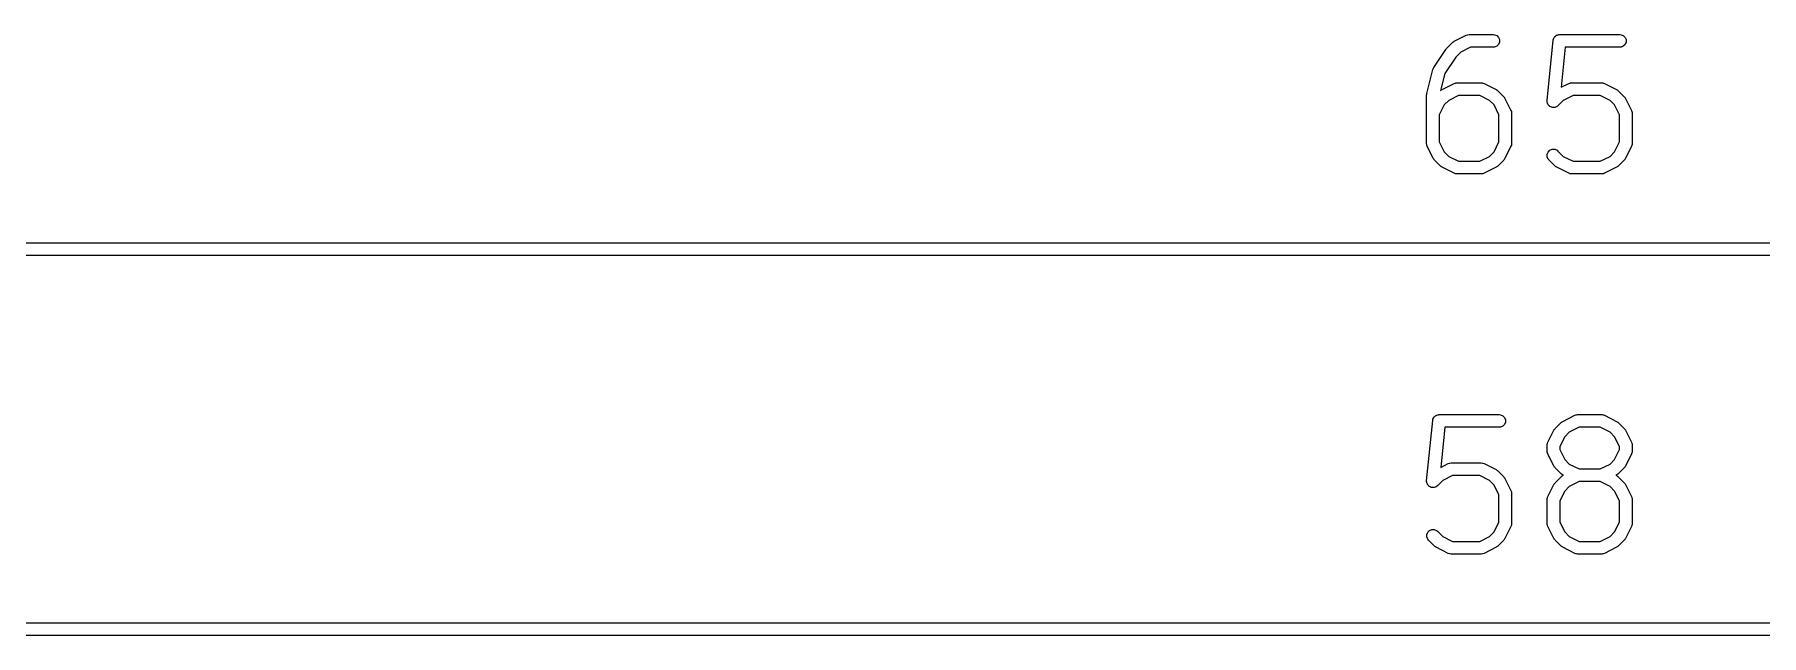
# Model space of a CAD drawing. Header units: inches. Extents: x 1.65 to 4.85, y -4.53 to -1.63.
# Drawn here: x 2.39 to 3.196, y -1.912 to -1.632 of the extents above; entities that cross this region are included whole.
import ezdxf

# ---------------------------------------------------------------- set-up
doc = ezdxf.new("R2010")
doc.units = ezdxf.units.IN
doc.header["$MEASUREMENT"] = 0
doc.layers.add('BLACK', color=250, linetype='CONTINUOUS')

msp = doc.modelspace()

# ---------------------------------------------------------------- linework, layer by layer
at = {"layer": 'BLACK', "linetype": 'CONTINUOUS'}
for p, q in [((3.05242, -1.63561), (3.05267, -1.63545)), ((3.05267, -1.63545), (3.0583, -1.63264)), ((3.0583, -1.63264), (3.05884, -1.63243)), ((3.05884, -1.63243), (3.05894, -1.63243)), ((3.05894, -1.63243), (3.05904, -1.63238)), ((3.05904, -1.63238), (3.05962, -1.63233)), ((3.05962, -1.63233), (3.07087, -1.63233)), ((3.07087, -1.63233), (3.07144, -1.63238)), ((3.07144, -1.63238), (3.07251, -1.63283)), ((3.07251, -1.63283), (3.07332, -1.63364)), ((3.07332, -1.63364), (3.07376, -1.6347)), ((3.07376, -1.6347), (3.07376, -1.63586)), ((3.09605, -1.66311), (3.09886, -1.63499)), ((3.09886, -1.63499), (3.0989, -1.63478)), ((3.0989, -1.6347), (3.09893, -1.63464)), ((3.0989, -1.63478), (3.0989, -1.6347)), ((3.09893, -1.63464), (3.09898, -1.63442)), ((3.09898, -1.63442), (3.09918, -1.63404)), ((3.09918, -1.63404), (3.09934, -1.63364)), ((3.09934, -1.63364), (3.09945, -1.63353)), ((3.09945, -1.63353), (3.09952, -1.6334)), ((3.09952, -1.6334), (3.09985, -1.63313)), ((3.09985, -1.63313), (3.10016, -1.63283)), ((3.10016, -1.63283), (3.1003, -1.63277)), ((3.1003, -1.63277), (3.10041, -1.63267)), ((3.10041, -1.63267), (3.10082, -1.63255)), ((3.10082, -1.63255), (3.10122, -1.63238)), ((3.10122, -1.63238), (3.10144, -1.63236)), ((3.10144, -1.63236), (3.10151, -1.63234)), ((3.10151, -1.63234), (3.10159, -1.63235)), ((3.10159, -1.63235), (3.1018, -1.63233)), ((3.1018, -1.63233), (3.12992, -1.63233)), ((3.12992, -1.63233), (3.1305, -1.63238)), ((3.1305, -1.63238), (3.13156, -1.63283)), ((3.13156, -1.63283), (3.13238, -1.63364)), ((3.13238, -1.63364), (3.13282, -1.6347)), ((3.13282, -1.6347), (3.13282, -1.63586)), ((3.0431, -1.6477), (3.04872, -1.63927)), ((3.05348, -1.64279), (3.0483, -1.65055)), ((3.04872, -1.63927), (3.04873, -1.63927)), ((3.04873, -1.63926), (3.0489, -1.63905)), ((3.04873, -1.63927), (3.04873, -1.63926)), ((3.0489, -1.63905), (3.04909, -1.63882)), ((3.04909, -1.63882), (3.05191, -1.636)), ((3.04909, -1.63882), (3.04909, -1.63882)), ((3.04909, -1.63882), (3.04909, -1.63882)), ((3.05191, -1.636), (3.05213, -1.63582)), ((3.05213, -1.63582), (3.05218, -1.63576)), ((3.05218, -1.63576), (3.05227, -1.6357)), ((3.05227, -1.6357), (3.05235, -1.63564)), ((3.05235, -1.63564), (3.05242, -1.63561)), ((3.05574, -1.64052), (3.05348, -1.64279)), ((3.06031, -1.63823), (3.05574, -1.64052)), ((3.07087, -1.63823), (3.06031, -1.63823)), ((3.07144, -1.63818), (3.07087, -1.63823)), ((3.07251, -1.63774), (3.07144, -1.63818)), ((3.07332, -1.63692), (3.07251, -1.63774)), ((3.07376, -1.63586), (3.07332, -1.63692)), ((3.10447, -1.63823), (3.10261, -1.65689)), ((3.12992, -1.63823), (3.10447, -1.63823)), ((3.1305, -1.63818), (3.12992, -1.63823)), ((3.13156, -1.63774), (3.1305, -1.63818)), ((3.13238, -1.63692), (3.13156, -1.63774)), ((3.13282, -1.63586), (3.13238, -1.63692)), ((3.03988, -1.65987), (3.04269, -1.64863)), ((3.04269, -1.64863), (3.04281, -1.64829)), ((3.04281, -1.64829), (3.04283, -1.64821)), ((3.04283, -1.64821), (3.04286, -1.64815)), ((3.04286, -1.64815), (3.04289, -1.64808)), ((3.04289, -1.64808), (3.04293, -1.64802)), ((3.04293, -1.64802), (3.0431, -1.6477)), ((3.0483, -1.65055), (3.04632, -1.65847)), ((3.04632, -1.65847), (3.04651, -1.65832)), ((3.04651, -1.65832), (3.04656, -1.65826)), ((3.04656, -1.65826), (3.04665, -1.6582)), ((3.04665, -1.6582), (3.04673, -1.65813)), ((3.04673, -1.65813), (3.0468, -1.6581)), ((3.0468, -1.6581), (3.04705, -1.65795)), ((3.04705, -1.65795), (3.05267, -1.65514)), ((3.05267, -1.65514), (3.05321, -1.65493)), ((3.05321, -1.65493), (3.05332, -1.65492)), ((3.05332, -1.65492), (3.05342, -1.65488)), ((3.05342, -1.65488), (3.05399, -1.65483)), ((3.05399, -1.65483), (3.06524, -1.65483)), ((3.06524, -1.65483), (3.06582, -1.65488)), ((3.06582, -1.65488), (3.06592, -1.65492)), ((3.06592, -1.65492), (3.06602, -1.65493)), ((3.06602, -1.65493), (3.06656, -1.65514)), ((3.06656, -1.65514), (3.07219, -1.65795)), ((3.07219, -1.65795), (3.07243, -1.6581)), ((3.07243, -1.6581), (3.07251, -1.65813)), ((3.07251, -1.65813), (3.07259, -1.6582)), ((3.07259, -1.6582), (3.07268, -1.65826)), ((3.07268, -1.65826), (3.07273, -1.65832)), ((3.07273, -1.65832), (3.07295, -1.6585)), ((3.07295, -1.6585), (3.07577, -1.66131)), ((3.10261, -1.65689), (3.1061, -1.65514)), ((3.1061, -1.65514), (3.10664, -1.65493)), ((3.10664, -1.65493), (3.10675, -1.65492)), ((3.10675, -1.65492), (3.10685, -1.65488)), ((3.10685, -1.65488), (3.10742, -1.65483)), ((3.10742, -1.65483), (3.12148, -1.65483)), ((3.12148, -1.65483), (3.12206, -1.65488)), ((3.12206, -1.65488), (3.12216, -1.65492)), ((3.12216, -1.65492), (3.12226, -1.65493)), ((3.12226, -1.65493), (3.12281, -1.65514)), ((3.12281, -1.65514), (3.12843, -1.65795)), ((3.12843, -1.65795), (3.12868, -1.6581)), ((3.12868, -1.6581), (3.12875, -1.65813)), ((3.12875, -1.65813), (3.12883, -1.6582)), ((3.12883, -1.6582), (3.12892, -1.65826)), ((3.12892, -1.65826), (3.12897, -1.65832)), ((3.12897, -1.65832), (3.1292, -1.6585)), ((3.1292, -1.6585), (3.13201, -1.66131)), ((3.03979, -1.66059), (3.0398, -1.66049)), ((3.03979, -1.68309), (3.03979, -1.66059)), ((3.0398, -1.66045), (3.03983, -1.66023)), ((3.0398, -1.66049), (3.0398, -1.66045)), ((3.03983, -1.66023), (3.03985, -1.66001)), ((3.03985, -1.66001), (3.03987, -1.65997)), ((3.03987, -1.65997), (3.03988, -1.65987)), ((3.04798, -1.66515), (3.0457, -1.66972)), ((3.05012, -1.66302), (3.04798, -1.66515)), ((3.05469, -1.66073), (3.05012, -1.66302)), ((3.06454, -1.66073), (3.05469, -1.66073)), ((3.06912, -1.66302), (3.06454, -1.66073)), ((3.07125, -1.66515), (3.06912, -1.66302)), ((3.07354, -1.66972), (3.07125, -1.66515)), ((3.07577, -1.66131), (3.07595, -1.66154)), ((3.07595, -1.66154), (3.07601, -1.66159)), ((3.07601, -1.66159), (3.07607, -1.66168)), ((3.07607, -1.66168), (3.07613, -1.66176)), ((3.07613, -1.66176), (3.07616, -1.66183)), ((3.07616, -1.66183), (3.07632, -1.66208)), ((3.07632, -1.66208), (3.07913, -1.66771)), ((3.07913, -1.66771), (3.07934, -1.66825)), ((3.09605, -1.66369), (3.09605, -1.66311)), ((3.09609, -1.66383), (3.09605, -1.66369)), ((3.09609, -1.66398), (3.09609, -1.66383)), ((3.09626, -1.66438), (3.09609, -1.66398)), ((3.09638, -1.66479), (3.09626, -1.66438)), ((3.09648, -1.66491), (3.09638, -1.66479)), ((3.09653, -1.66504), (3.09648, -1.66491)), ((3.09684, -1.66535), (3.09653, -1.66504)), ((3.09711, -1.66568), (3.09684, -1.66535)), ((3.09724, -1.66575), (3.09711, -1.66568)), ((3.09735, -1.66586), (3.09724, -1.66575)), ((3.09775, -1.66602), (3.09735, -1.66586)), ((3.09813, -1.66623), (3.09775, -1.66602)), ((3.09827, -1.66624), (3.09813, -1.66623)), ((3.09841, -1.6663), (3.09827, -1.66624)), ((3.09884, -1.6663), (3.09841, -1.6663)), ((3.09927, -1.66634), (3.09884, -1.6663)), ((3.09942, -1.6663), (3.09927, -1.66634)), ((3.09956, -1.6663), (3.09942, -1.6663)), ((3.09996, -1.66613), (3.09956, -1.6663)), ((3.10038, -1.66601), (3.09996, -1.66613)), ((3.10049, -1.66591), (3.10038, -1.66601)), ((3.10063, -1.66586), (3.10049, -1.66591)), ((3.10108, -1.66549), (3.10063, -1.66586)), ((3.10355, -1.66302), (3.10108, -1.66549)), ((3.10812, -1.66073), (3.10355, -1.66302)), ((3.12079, -1.66073), (3.10812, -1.66073)), ((3.12536, -1.66302), (3.12079, -1.66073)), ((3.12749, -1.66515), (3.12536, -1.66302)), ((3.12978, -1.66972), (3.12749, -1.66515)), ((3.13201, -1.66131), (3.13219, -1.66154)), ((3.13219, -1.66154), (3.13225, -1.66159)), ((3.13225, -1.66159), (3.13231, -1.66168)), ((3.13231, -1.66168), (3.13238, -1.66176)), ((3.13238, -1.66176), (3.13241, -1.66183)), ((3.13241, -1.66183), (3.13256, -1.66208)), ((3.13256, -1.66208), (3.13537, -1.66771)), ((3.13537, -1.66771), (3.13558, -1.66825)), ((3.0457, -1.66972), (3.0457, -1.68239)), ((3.07354, -1.68239), (3.07354, -1.66972)), ((3.07934, -1.66825), (3.07935, -1.66835)), ((3.07935, -1.66835), (3.07939, -1.66845)), ((3.07939, -1.66845), (3.07944, -1.66903)), ((3.07944, -1.66903), (3.07944, -1.68309)), ((3.12978, -1.68239), (3.12978, -1.66972)), ((3.13558, -1.66825), (3.13559, -1.66835)), ((3.13559, -1.66835), (3.13563, -1.66845)), ((3.13563, -1.66845), (3.13569, -1.66903)), ((3.13569, -1.66903), (3.13569, -1.68309)), ((3.03985, -1.68366), (3.03979, -1.68309)), ((3.03989, -1.68376), (3.03985, -1.68366)), ((3.0399, -1.68387), (3.03989, -1.68376)), ((3.0401, -1.68441), (3.0399, -1.68387)), ((3.0457, -1.68239), (3.04798, -1.68696)), ((3.07125, -1.68696), (3.07354, -1.68239)), ((3.07934, -1.68387), (3.07913, -1.68441)), ((3.07935, -1.68376), (3.07934, -1.68387)), ((3.07939, -1.68366), (3.07935, -1.68376)), ((3.07944, -1.68309), (3.07939, -1.68366)), ((3.12749, -1.68696), (3.12978, -1.68239)), ((3.13558, -1.68387), (3.13537, -1.68441)), ((3.13559, -1.68376), (3.13558, -1.68387)), ((3.13563, -1.68366), (3.13559, -1.68376)), ((3.13569, -1.68309), (3.13563, -1.68366)), ((3.04292, -1.69003), (3.0401, -1.68441)), ((3.04307, -1.69028), (3.04292, -1.69003)), ((3.0431, -1.69035), (3.04307, -1.69028)), ((3.04317, -1.69043), (3.0431, -1.69035)), ((3.04322, -1.69052), (3.04317, -1.69043)), ((3.04328, -1.69057), (3.04322, -1.69052)), ((3.04347, -1.6908), (3.04328, -1.69057)), ((3.04628, -1.69361), (3.04347, -1.6908)), ((3.04798, -1.68696), (3.05012, -1.6891)), ((3.05012, -1.6891), (3.05469, -1.69138)), ((3.05469, -1.69138), (3.06454, -1.69138)), ((3.06454, -1.69138), (3.06912, -1.6891)), ((3.06912, -1.6891), (3.07125, -1.68696)), ((3.07577, -1.6908), (3.07295, -1.69361)), ((3.07595, -1.69057), (3.07577, -1.6908)), ((3.07601, -1.69052), (3.07595, -1.69057)), ((3.07607, -1.69043), (3.07601, -1.69052)), ((3.07613, -1.69035), (3.07607, -1.69043)), ((3.07616, -1.69028), (3.07613, -1.69035)), ((3.07632, -1.69003), (3.07616, -1.69028)), ((3.07913, -1.68441), (3.07632, -1.69003)), ((3.09609, -1.68814), (3.09653, -1.68707)), ((3.09609, -1.68929), (3.09609, -1.68814)), ((3.09653, -1.69035), (3.09609, -1.68929)), ((3.09653, -1.68707), (3.09735, -1.68626)), ((3.0969, -1.6908), (3.09653, -1.69035)), ((3.09971, -1.69361), (3.0969, -1.6908)), ((3.09735, -1.68626), (3.09841, -1.68582)), ((3.09841, -1.68582), (3.09956, -1.68582)), ((3.09956, -1.68582), (3.10063, -1.68626)), ((3.10063, -1.68626), (3.10108, -1.68662)), ((3.10108, -1.68662), (3.10355, -1.6891)), ((3.10355, -1.6891), (3.10812, -1.69138)), ((3.10812, -1.69138), (3.12079, -1.69138)), ((3.12079, -1.69138), (3.12536, -1.6891)), ((3.12536, -1.6891), (3.12749, -1.68696)), ((3.13201, -1.6908), (3.1292, -1.69361)), ((3.13219, -1.69057), (3.13201, -1.6908)), ((3.13225, -1.69052), (3.13219, -1.69057)), ((3.13231, -1.69043), (3.13225, -1.69052)), ((3.13238, -1.69035), (3.13231, -1.69043)), ((3.13241, -1.69028), (3.13238, -1.69035)), ((3.13256, -1.69003), (3.13241, -1.69028)), ((3.13537, -1.68441), (3.13256, -1.69003)), ((3.04651, -1.6938), (3.04628, -1.69361)), ((3.04656, -1.69386), (3.04651, -1.6938)), ((3.04665, -1.69391), (3.04656, -1.69386)), ((3.04673, -1.69398), (3.04665, -1.69391)), ((3.0468, -1.69401), (3.04673, -1.69398)), ((3.04705, -1.69416), (3.0468, -1.69401)), ((3.05267, -1.69698), (3.04705, -1.69416)), ((3.05321, -1.69718), (3.05267, -1.69698)), ((3.05332, -1.69719), (3.05321, -1.69718)), ((3.05342, -1.69723), (3.05332, -1.69719)), ((3.05399, -1.69729), (3.05342, -1.69723)), ((3.06524, -1.69729), (3.05399, -1.69729)), ((3.06582, -1.69723), (3.06524, -1.69729)), ((3.06592, -1.69719), (3.06582, -1.69723)), ((3.06602, -1.69718), (3.06592, -1.69719)), ((3.06656, -1.69698), (3.06602, -1.69718)), ((3.07219, -1.69416), (3.06656, -1.69698)), ((3.07243, -1.69401), (3.07219, -1.69416)), ((3.07251, -1.69398), (3.07243, -1.69401)), ((3.07259, -1.69391), (3.07251, -1.69398)), ((3.07268, -1.69386), (3.07259, -1.69391)), ((3.07273, -1.6938), (3.07268, -1.69386)), ((3.07295, -1.69361), (3.07273, -1.6938)), ((3.09994, -1.6938), (3.09971, -1.69361)), ((3.09999, -1.69386), (3.09994, -1.6938)), ((3.10008, -1.69391), (3.09999, -1.69386)), ((3.10016, -1.69398), (3.10008, -1.69391)), ((3.10023, -1.69401), (3.10016, -1.69398)), ((3.10048, -1.69416), (3.10023, -1.69401)), ((3.1061, -1.69698), (3.10048, -1.69416)), ((3.10664, -1.69718), (3.1061, -1.69698)), ((3.10675, -1.69719), (3.10664, -1.69718)), ((3.10685, -1.69723), (3.10675, -1.69719)), ((3.10742, -1.69729), (3.10685, -1.69723)), ((3.12148, -1.69729), (3.10742, -1.69729)), ((3.12206, -1.69723), (3.12148, -1.69729)), ((3.12216, -1.69719), (3.12206, -1.69723)), ((3.12226, -1.69718), (3.12216, -1.69719)), ((3.12281, -1.69698), (3.12226, -1.69718)), ((3.12843, -1.69416), (3.12281, -1.69698)), ((3.12868, -1.69401), (3.12843, -1.69416)), ((3.12875, -1.69398), (3.12868, -1.69401)), ((3.12883, -1.69391), (3.12875, -1.69398)), ((3.12892, -1.69386), (3.12883, -1.69391)), ((3.12897, -1.6938), (3.12892, -1.69386)), ((3.1292, -1.69361), (3.12897, -1.6938)), ((1.92152, -1.72933), (4.45644, -1.72933)), ((4.45644, -1.73524), (1.92152, -1.73524)), ((3.03981, -1.84027), (3.04262, -1.81215)), ((3.04262, -1.81215), (3.04266, -1.81194)), ((3.04266, -1.81187), (3.04269, -1.8118)), ((3.04266, -1.81194), (3.04266, -1.81187)), ((3.04269, -1.8118), (3.04273, -1.81158)), ((3.04273, -1.81158), (3.04294, -1.8112)), ((3.04294, -1.8112), (3.0431, -1.81081)), ((3.0431, -1.81081), (3.04321, -1.8107)), ((3.04321, -1.8107), (3.04328, -1.81057)), ((3.04328, -1.81057), (3.04361, -1.8103)), ((3.04361, -1.8103), (3.04392, -1.80999)), ((3.04392, -1.80999), (3.04405, -1.80993)), ((3.04405, -1.80993), (3.04417, -1.80984)), ((3.04417, -1.80984), (3.04458, -1.80972)), ((3.04458, -1.80972), (3.04498, -1.80955)), ((3.04498, -1.80955), (3.0452, -1.80953)), ((3.0452, -1.80953), (3.04527, -1.80951)), ((3.04527, -1.80951), (3.04534, -1.80951)), ((3.04534, -1.80951), (3.04556, -1.80949)), ((3.04556, -1.80949), (3.07368, -1.80949)), ((3.07368, -1.80949), (3.07425, -1.80955)), ((3.07425, -1.80955), (3.07532, -1.80999)), ((3.07532, -1.80999), (3.07613, -1.81081)), ((3.07613, -1.81081), (3.07657, -1.81187)), ((3.07657, -1.81187), (3.07657, -1.81302)), ((3.10297, -1.8128), (3.10304, -1.81277)), ((3.10304, -1.81277), (3.10329, -1.81262)), ((3.10329, -1.81262), (3.10892, -1.8098)), ((3.10892, -1.8098), (3.10946, -1.8096)), ((3.10946, -1.8096), (3.10956, -1.80959)), ((3.10956, -1.80959), (3.10966, -1.80955)), ((3.10966, -1.80955), (3.11024, -1.80949)), ((3.11024, -1.80949), (3.12148, -1.80949)), ((3.12148, -1.80949), (3.12206, -1.80955)), ((3.12206, -1.80955), (3.12216, -1.80959)), ((3.12216, -1.80959), (3.12226, -1.8096)), ((3.12226, -1.8096), (3.12281, -1.8098)), ((3.12281, -1.8098), (3.12843, -1.81262)), ((3.12843, -1.81262), (3.12868, -1.81277)), ((3.12868, -1.81277), (3.12875, -1.8128)), ((3.04823, -1.8154), (3.04636, -1.83405)), ((3.07368, -1.8154), (3.04823, -1.8154)), ((3.07425, -1.81534), (3.07368, -1.8154)), ((3.07532, -1.8149), (3.07425, -1.81534)), ((3.07613, -1.81409), (3.07532, -1.8149)), ((3.07657, -1.81302), (3.07613, -1.81409)), ((3.09635, -1.82237), (3.09916, -1.81675)), ((3.09916, -1.81675), (3.09931, -1.8165)), ((3.09931, -1.8165), (3.09934, -1.81643)), ((3.09934, -1.81643), (3.09941, -1.81635)), ((3.09941, -1.81635), (3.09947, -1.81626)), ((3.09947, -1.81626), (3.09953, -1.81621)), ((3.09953, -1.81621), (3.09971, -1.81598)), ((3.09971, -1.81598), (3.10252, -1.81317)), ((3.10423, -1.81982), (3.10194, -1.82439)), ((3.10252, -1.81317), (3.10275, -1.81298)), ((3.10275, -1.81298), (3.1028, -1.81293)), ((3.1028, -1.81293), (3.10289, -1.81287)), ((3.10289, -1.81287), (3.10297, -1.8128)), ((3.10636, -1.81768), (3.10423, -1.81982)), ((3.11093, -1.8154), (3.10636, -1.81768)), ((3.12079, -1.8154), (3.11093, -1.8154)), ((3.12536, -1.81768), (3.12079, -1.8154)), ((3.12749, -1.81982), (3.12536, -1.81768)), ((3.12978, -1.82439), (3.12749, -1.81982)), ((3.12875, -1.8128), (3.12883, -1.81287)), ((3.12883, -1.81287), (3.12892, -1.81293)), ((3.12892, -1.81293), (3.12897, -1.81298)), ((3.12897, -1.81298), (3.1292, -1.81317)), ((3.1292, -1.81317), (3.13201, -1.81598)), ((3.13201, -1.81598), (3.13219, -1.81621)), ((3.13219, -1.81621), (3.13225, -1.81626)), ((3.13225, -1.81626), (3.13231, -1.81635)), ((3.13231, -1.81635), (3.13238, -1.81643)), ((3.13238, -1.81643), (3.13241, -1.8165)), ((3.13241, -1.8165), (3.13256, -1.81675)), ((3.13256, -1.81675), (3.13537, -1.82237)), ((3.09603, -1.82369), (3.09609, -1.82312)), ((3.09603, -1.82651), (3.09603, -1.82369)), ((3.09609, -1.82708), (3.09603, -1.82651)), ((3.09609, -1.82312), (3.09613, -1.82302)), ((3.09613, -1.82718), (3.09609, -1.82708)), ((3.09613, -1.82302), (3.09614, -1.82291)), ((3.09614, -1.82729), (3.09613, -1.82718)), ((3.09614, -1.82291), (3.09635, -1.82237)), ((3.09635, -1.82783), (3.09614, -1.82729)), ((3.09916, -1.83345), (3.09635, -1.82783)), ((3.10194, -1.82439), (3.10194, -1.82581)), ((3.10194, -1.82581), (3.10423, -1.83038)), ((3.12749, -1.83038), (3.12978, -1.82581)), ((3.12978, -1.82581), (3.12978, -1.82439)), ((3.13537, -1.82783), (3.13256, -1.83345)), ((3.13537, -1.82237), (3.13558, -1.82291)), ((3.13558, -1.82729), (3.13537, -1.82783)), ((3.13558, -1.82291), (3.13559, -1.82302)), ((3.13559, -1.82718), (3.13558, -1.82729)), ((3.13559, -1.82302), (3.13563, -1.82312)), ((3.13563, -1.82708), (3.13559, -1.82718)), ((3.13563, -1.82312), (3.13569, -1.82369)), ((3.13569, -1.82651), (3.13563, -1.82708)), ((3.13569, -1.82369), (3.13569, -1.82651)), ((3.04636, -1.83405), (3.04986, -1.8323)), ((3.04986, -1.8323), (3.0504, -1.8321)), ((3.0504, -1.8321), (3.05051, -1.83209)), ((3.05051, -1.83209), (3.05061, -1.83205)), ((3.05061, -1.83205), (3.05118, -1.83199)), ((3.05118, -1.83199), (3.06524, -1.83199)), ((3.06524, -1.83199), (3.06582, -1.83205)), ((3.06582, -1.83205), (3.06592, -1.83209)), ((3.06592, -1.83209), (3.06602, -1.8321)), ((3.06602, -1.8321), (3.06656, -1.8323)), ((3.06656, -1.8323), (3.07219, -1.83511)), ((3.07219, -1.83511), (3.07243, -1.83527)), ((3.07243, -1.83527), (3.07251, -1.8353)), ((3.07251, -1.8353), (3.07259, -1.83537)), ((3.07259, -1.83537), (3.07268, -1.83542)), ((3.07268, -1.83542), (3.07273, -1.83548)), ((3.07273, -1.83548), (3.07295, -1.83567)), ((3.07295, -1.83567), (3.07577, -1.83848)), ((3.09931, -1.8337), (3.09916, -1.83345)), ((3.09934, -1.83377), (3.09931, -1.8337)), ((3.09941, -1.83385), (3.09934, -1.83377)), ((3.09947, -1.83394), (3.09941, -1.83385)), ((3.09953, -1.83399), (3.09947, -1.83394)), ((3.09971, -1.83422), (3.09953, -1.83399)), ((3.10252, -1.83703), (3.09971, -1.83422)), ((3.10423, -1.83038), (3.10636, -1.83252)), ((3.10636, -1.83252), (3.11093, -1.8348)), ((3.11093, -1.8348), (3.12079, -1.8348)), ((3.12079, -1.8348), (3.12536, -1.83252)), ((3.12536, -1.83252), (3.12749, -1.83038)), ((3.13201, -1.83422), (3.1292, -1.83703)), ((3.13219, -1.83399), (3.13201, -1.83422)), ((3.13225, -1.83394), (3.13219, -1.83399)), ((3.13231, -1.83385), (3.13225, -1.83394)), ((3.13238, -1.83377), (3.13231, -1.83385)), ((3.13241, -1.8337), (3.13238, -1.83377)), ((3.13256, -1.83345), (3.13241, -1.8337)), ((3.03981, -1.84085), (3.03981, -1.84027)), ((3.03985, -1.84099), (3.03981, -1.84085)), ((3.03985, -1.84114), (3.03985, -1.84099)), ((3.04001, -1.84154), (3.03985, -1.84114)), ((3.04014, -1.84196), (3.04001, -1.84154)), ((3.04023, -1.84207), (3.04014, -1.84196)), ((3.04029, -1.84221), (3.04023, -1.84207)), ((3.04059, -1.84251), (3.04029, -1.84221)), ((3.04087, -1.84285), (3.04059, -1.84251)), ((3.041, -1.84292), (3.04087, -1.84285)), ((3.0411, -1.84302), (3.041, -1.84292)), ((3.0415, -1.84319), (3.0411, -1.84302)), ((3.04188, -1.84339), (3.0415, -1.84319)), ((3.04203, -1.84341), (3.04188, -1.84339)), ((3.04217, -1.84346), (3.04203, -1.84341)), ((3.0426, -1.84346), (3.04217, -1.84346)), ((3.04303, -1.84351), (3.0426, -1.84346)), ((3.04317, -1.84346), (3.04303, -1.84351)), ((3.04332, -1.84346), (3.04317, -1.84346)), ((3.04372, -1.8433), (3.04332, -1.84346)), ((3.04413, -1.84317), (3.04372, -1.8433)), ((3.04425, -1.84308), (3.04413, -1.84317)), ((3.04439, -1.84302), (3.04425, -1.84308)), ((3.04483, -1.84266), (3.04439, -1.84302)), ((3.04731, -1.84018), (3.04483, -1.84266)), ((3.05188, -1.8379), (3.04731, -1.84018)), ((3.06454, -1.8379), (3.05188, -1.8379)), ((3.06912, -1.84018), (3.06454, -1.8379)), ((3.07125, -1.84232), (3.06912, -1.84018)), ((3.07354, -1.84689), (3.07125, -1.84232)), ((3.07577, -1.83848), (3.07595, -1.83871)), ((3.07595, -1.83871), (3.07601, -1.83876)), ((3.07601, -1.83876), (3.07607, -1.83885)), ((3.07607, -1.83885), (3.07613, -1.83893)), ((3.07613, -1.83893), (3.07616, -1.839)), ((3.07616, -1.839), (3.07632, -1.83925)), ((3.07632, -1.83925), (3.07913, -1.84487)), ((3.07913, -1.84487), (3.07934, -1.84541)), ((3.09635, -1.84768), (3.09916, -1.84206)), ((3.09916, -1.84206), (3.09931, -1.84181)), ((3.09931, -1.84181), (3.09934, -1.84174)), ((3.09934, -1.84174), (3.09941, -1.84166)), ((3.09941, -1.84166), (3.09947, -1.84157)), ((3.09947, -1.84157), (3.09953, -1.84152)), ((3.09953, -1.84152), (3.09971, -1.84129)), ((3.09971, -1.84129), (3.10252, -1.83848)), ((3.10275, -1.83722), (3.10252, -1.83703)), ((3.10252, -1.83848), (3.10275, -1.83829)), ((3.1028, -1.83728), (3.10275, -1.83722)), ((3.10275, -1.83829), (3.1028, -1.83823)), ((3.10289, -1.83733), (3.1028, -1.83728)), ((3.1028, -1.83823), (3.10289, -1.83818)), ((3.10297, -1.8374), (3.10289, -1.83733)), ((3.10289, -1.83818), (3.10297, -1.83811)), ((3.10304, -1.83743), (3.10297, -1.8374)), ((3.10297, -1.83811), (3.10304, -1.83808)), ((3.10329, -1.83758), (3.10304, -1.83743)), ((3.10304, -1.83808), (3.10329, -1.83793)), ((3.10363, -1.83776), (3.10329, -1.83758)), ((3.10329, -1.83793), (3.10363, -1.83776)), ((3.10636, -1.84299), (3.10423, -1.84513)), ((3.11093, -1.84071), (3.10636, -1.84299)), ((3.12079, -1.84071), (3.11093, -1.84071)), ((3.12536, -1.84299), (3.12079, -1.84071)), ((3.12749, -1.84513), (3.12536, -1.84299)), ((3.12843, -1.83758), (3.12809, -1.83776)), ((3.12809, -1.83776), (3.12843, -1.83793)), ((3.12868, -1.83743), (3.12843, -1.83758)), ((3.12843, -1.83793), (3.12868, -1.83808)), ((3.12875, -1.8374), (3.12868, -1.83743)), ((3.12868, -1.83808), (3.12875, -1.83811)), ((3.12883, -1.83733), (3.12875, -1.8374)), ((3.12875, -1.83811), (3.12883, -1.83818)), ((3.12892, -1.83728), (3.12883, -1.83733)), ((3.12883, -1.83818), (3.12892, -1.83823)), ((3.12897, -1.83722), (3.12892, -1.83728)), ((3.12892, -1.83823), (3.12897, -1.83829)), ((3.1292, -1.83703), (3.12897, -1.83722)), ((3.12897, -1.83829), (3.1292, -1.83848)), ((3.1292, -1.83848), (3.13201, -1.84129)), ((3.13201, -1.84129), (3.13219, -1.84152)), ((3.13219, -1.84152), (3.13225, -1.84157)), ((3.13225, -1.84157), (3.13231, -1.84166)), ((3.13231, -1.84166), (3.13238, -1.84174)), ((3.13238, -1.84174), (3.13241, -1.84181)), ((3.13241, -1.84181), (3.13256, -1.84206)), ((3.13256, -1.84206), (3.13537, -1.84768)), ((3.07354, -1.85956), (3.07354, -1.84689)), ((3.07934, -1.84541), (3.07935, -1.84552)), ((3.07935, -1.84552), (3.07939, -1.84562)), ((3.07939, -1.84562), (3.07944, -1.84619)), ((3.07944, -1.84619), (3.07944, -1.86025)), ((3.09603, -1.849), (3.09609, -1.84843)), ((3.09603, -1.86025), (3.09603, -1.849)), ((3.09609, -1.84843), (3.09613, -1.84833)), ((3.09613, -1.84833), (3.09614, -1.84822)), ((3.09614, -1.84822), (3.09635, -1.84768)), ((3.10423, -1.84513), (3.10194, -1.8497)), ((3.10194, -1.8497), (3.10194, -1.85956)), ((3.12978, -1.8497), (3.12749, -1.84513)), ((3.12978, -1.85956), (3.12978, -1.8497)), ((3.13537, -1.84768), (3.13558, -1.84822)), ((3.13558, -1.84822), (3.13559, -1.84833)), ((3.13559, -1.84833), (3.13563, -1.84843)), ((3.13563, -1.84843), (3.13569, -1.849)), ((3.13569, -1.849), (3.13569, -1.86025)), ((3.07125, -1.86413), (3.07354, -1.85956)), ((3.07934, -1.86103), (3.07913, -1.86157)), ((3.07935, -1.86093), (3.07934, -1.86103)), ((3.07939, -1.86083), (3.07935, -1.86093)), ((3.07944, -1.86025), (3.07939, -1.86083)), ((3.09609, -1.86083), (3.09603, -1.86025)), ((3.09613, -1.86093), (3.09609, -1.86083)), ((3.09614, -1.86103), (3.09613, -1.86093)), ((3.09635, -1.86157), (3.09614, -1.86103)), ((3.10194, -1.85956), (3.10423, -1.86413)), ((3.12749, -1.86413), (3.12978, -1.85956)), ((3.13558, -1.86103), (3.13537, -1.86157)), ((3.13559, -1.86093), (3.13558, -1.86103)), ((3.13563, -1.86083), (3.13559, -1.86093)), ((3.13569, -1.86025), (3.13563, -1.86083)), ((3.03985, -1.8653), (3.04029, -1.86424)), ((3.03985, -1.86645), (3.03985, -1.8653)), ((3.04029, -1.86752), (3.03985, -1.86645)), ((3.04029, -1.86424), (3.0411, -1.86342)), ((3.04066, -1.86796), (3.04029, -1.86752)), ((3.04347, -1.87078), (3.04066, -1.86796)), ((3.0411, -1.86342), (3.04217, -1.86298)), ((3.04217, -1.86298), (3.04332, -1.86298)), ((3.04332, -1.86298), (3.04439, -1.86342)), ((3.04439, -1.86342), (3.04483, -1.86379)), ((3.04483, -1.86379), (3.04731, -1.86626)), ((3.04731, -1.86626), (3.05188, -1.86855)), ((3.05188, -1.86855), (3.06454, -1.86855)), ((3.06454, -1.86855), (3.06912, -1.86626)), ((3.06912, -1.86626), (3.07125, -1.86413)), ((3.07577, -1.86796), (3.07295, -1.87078)), ((3.07595, -1.86774), (3.07577, -1.86796)), ((3.07601, -1.86769), (3.07595, -1.86774)), ((3.07607, -1.8676), (3.07601, -1.86769)), ((3.07613, -1.86752), (3.07607, -1.8676)), ((3.07616, -1.86745), (3.07613, -1.86752)), ((3.07632, -1.8672), (3.07616, -1.86745)), ((3.07913, -1.86157), (3.07632, -1.8672)), ((3.09916, -1.8672), (3.09635, -1.86157)), ((3.09931, -1.86745), (3.09916, -1.8672)), ((3.09934, -1.86752), (3.09931, -1.86745)), ((3.09941, -1.8676), (3.09934, -1.86752)), ((3.09947, -1.86769), (3.09941, -1.8676)), ((3.09953, -1.86774), (3.09947, -1.86769)), ((3.09971, -1.86796), (3.09953, -1.86774)), ((3.10252, -1.87078), (3.09971, -1.86796)), ((3.10423, -1.86413), (3.10636, -1.86626)), ((3.10636, -1.86626), (3.11093, -1.86855)), ((3.11093, -1.86855), (3.12079, -1.86855)), ((3.12079, -1.86855), (3.12536, -1.86626)), ((3.12536, -1.86626), (3.12749, -1.86413)), ((3.13201, -1.86796), (3.1292, -1.87078)), ((3.13219, -1.86774), (3.13201, -1.86796)), ((3.13225, -1.86769), (3.13219, -1.86774)), ((3.13231, -1.8676), (3.13225, -1.86769)), ((3.13238, -1.86752), (3.13231, -1.8676)), ((3.13241, -1.86745), (3.13238, -1.86752)), ((3.13256, -1.8672), (3.13241, -1.86745)), ((3.13537, -1.86157), (3.13256, -1.8672)), ((3.0437, -1.87096), (3.04347, -1.87078)), ((3.04375, -1.87102), (3.0437, -1.87096)), ((3.04384, -1.87108), (3.04375, -1.87102)), ((3.04392, -1.87114), (3.04384, -1.87108)), ((3.04399, -1.87117), (3.04392, -1.87114)), ((3.04424, -1.87133), (3.04399, -1.87117)), ((3.04986, -1.87414), (3.04424, -1.87133)), ((3.0504, -1.87435), (3.04986, -1.87414)), ((3.05051, -1.87436), (3.0504, -1.87435)), ((3.05061, -1.8744), (3.05051, -1.87436)), ((3.05118, -1.87445), (3.05061, -1.8744)), ((3.06524, -1.87445), (3.05118, -1.87445)), ((3.06582, -1.8744), (3.06524, -1.87445)), ((3.06592, -1.87436), (3.06582, -1.8744)), ((3.06602, -1.87435), (3.06592, -1.87436)), ((3.06656, -1.87414), (3.06602, -1.87435)), ((3.07219, -1.87133), (3.06656, -1.87414)), ((3.07243, -1.87117), (3.07219, -1.87133)), ((3.07251, -1.87114), (3.07243, -1.87117)), ((3.07259, -1.87108), (3.07251, -1.87114)), ((3.07268, -1.87102), (3.07259, -1.87108)), ((3.07273, -1.87096), (3.07268, -1.87102)), ((3.07295, -1.87078), (3.07273, -1.87096)), ((3.10275, -1.87096), (3.10252, -1.87078)), ((3.1028, -1.87102), (3.10275, -1.87096)), ((3.10289, -1.87108), (3.1028, -1.87102)), ((3.10297, -1.87114), (3.10289, -1.87108)), ((3.10304, -1.87117), (3.10297, -1.87114)), ((3.10329, -1.87133), (3.10304, -1.87117)), ((3.10892, -1.87414), (3.10329, -1.87133)), ((3.10946, -1.87435), (3.10892, -1.87414)), ((3.10956, -1.87436), (3.10946, -1.87435)), ((3.10966, -1.8744), (3.10956, -1.87436)), ((3.11024, -1.87445), (3.10966, -1.8744)), ((3.12148, -1.87445), (3.11024, -1.87445)), ((3.12206, -1.8744), (3.12148, -1.87445)), ((3.12216, -1.87436), (3.12206, -1.8744)), ((3.12226, -1.87435), (3.12216, -1.87436)), ((3.12281, -1.87414), (3.12226, -1.87435)), ((3.12843, -1.87133), (3.12281, -1.87414)), ((3.12868, -1.87117), (3.12843, -1.87133)), ((3.12875, -1.87114), (3.12868, -1.87117)), ((3.12883, -1.87108), (3.12875, -1.87114)), ((3.12892, -1.87102), (3.12883, -1.87108)), ((3.12897, -1.87096), (3.12892, -1.87102)), ((3.1292, -1.87078), (3.12897, -1.87096)), ((2.05931, -1.9065), (4.31864, -1.9065)), ((4.31864, -1.9124), (2.05931, -1.9124))]:
    msp.add_line(p, q, dxfattribs=at)

doc.saveas('drawing.dxf')
